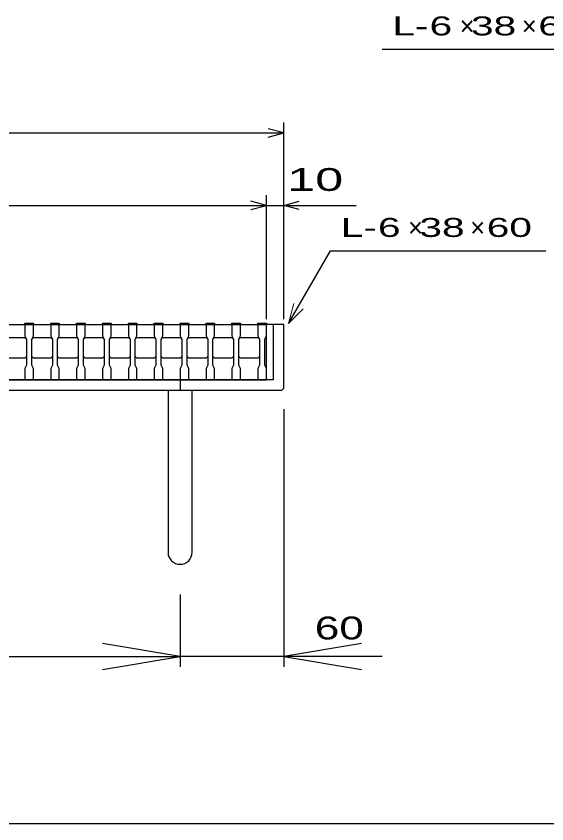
# Model space of a CAD drawing. Units: millimetres, scale not verified. Extents: x -1092 to 1039, y -770 to 632.
# Drawn here: x -468 to -160.5, y -687.9 to -219.8 of the extents above; entities that cross this region are included whole.
import ezdxf
from ezdxf.enums import TextEntityAlignment as Align

# ---------------------------------------------------------------- set-up
doc = ezdxf.new("R2010")
doc.units = ezdxf.units.MM
doc.header["$LTSCALE"] = 6
for name, color, linetype, lineweight in [('0_2', 150, 'Continuous', 25), ('16', 3, 'Continuous', 25), ('19', 6, 'Continuous', 25), ('22', 4, 'Continuous', 25)]:
    doc.layers.add(name, color=color, linetype=linetype, lineweight=lineweight)
doc.styles.add('ベクトル', font='')
doc.styles.get('ベクトル').set_extended_font_data('ベクトル')

# ---------------------------------------------------------------- blocks, each defined once
blk = doc.blocks.new('open_arrow')
at = {"color": 0, "linetype": 'Continuous', "lineweight": -2}
blk.add_lwpolyline([(7.5, 1.25), (0, 0), (7.5, -1.25)], dxfattribs=at)

msp = doc.modelspace()

# ---------------------------------------------------------------- linework, layer by layer
at = {"layer": '0_2'}
msp.add_line((1038.6, -687.9), (-1037.4, -687.9), dxfattribs=at)
at = {"layer": '16'}
for p, q in [((-463, -398.5), (-463, -397.8)), ((-463, -397.8), (-458, -397.8)), ((-458, -397.8), (-458, -398.5)), ((-448, -398.5), (-448, -397.8)), ((-448, -397.8), (-443, -397.8)), ((-443, -397.8), (-443, -398.5)), ((-433, -398.5), (-433, -397.8)), ((-433, -397.8), (-428, -397.8)), ((-428, -397.8), (-428, -398.5)), ((-418, -398.5), (-418, -397.8)), ((-418, -397.8), (-413, -397.8)), ((-413, -397.8), (-413, -398.5)), ((-403, -398.5), (-403, -397.8)), ((-403, -397.8), (-398, -397.8)), ((-398, -397.8), (-398, -398.5)), ((-388, -398.5), (-388, -397.8)), ((-388, -397.8), (-383, -397.8)), ((-383, -397.8), (-383, -398.5)), ((-373, -398.5), (-373, -397.8)), ((-373, -397.8), (-368, -397.8)), ((-368, -397.8), (-368, -398.5)), ((-358, -398.5), (-358, -397.8)), ((-358, -397.8), (-353, -397.8)), ((-353, -397.8), (-353, -398.5)), ((-343, -398.5), (-343, -397.8)), ((-343, -397.8), (-338, -397.8)), ((-338, -397.8), (-338, -398.5)), ((-328, -398.5), (-328, -397.8)), ((-328, -397.8), (-323, -397.8)), ((-323, -397.8), (-323, -398.5)), ((-778, -398.5), (-323, -398.5)), ((-463, -398.5), (-463, -405)), ((-458, -398.5), (-463, -398.5)), ((-458, -405), (-458, -398.5)), ((-448, -398.5), (-448, -405)), ((-443, -398.5), (-448, -398.5)), ((-443, -405), (-443, -398.5)), ((-433, -398.5), (-433, -405)), ((-428, -398.5), (-433, -398.5)), ((-428, -405), (-428, -398.5)), ((-418, -398.5), (-418, -405)), ((-413, -398.5), (-418, -398.5)), ((-413, -405), (-413, -398.5)), ((-403, -398.5), (-403, -405)), ((-398, -398.5), (-403, -398.5)), ((-398, -405), (-398, -398.5)), ((-388, -398.5), (-388, -405)), ((-383, -398.5), (-388, -398.5)), ((-383, -405), (-383, -398.5)), ((-373, -398.5), (-373, -405)), ((-368, -398.5), (-373, -398.5)), ((-368, -405), (-368, -398.5)), ((-358, -398.5), (-358, -405)), ((-353, -398.5), (-358, -398.5)), ((-353, -405), (-353, -398.5)), ((-343, -398.5), (-343, -405)), ((-338, -398.5), (-343, -398.5)), ((-338, -405), (-338, -398.5)), ((-328, -398.5), (-328, -405)), ((-323, -398.5), (-328, -398.5)), ((-323, -405), (-323, -398.5)), ((-323, -430.5), (-323, -398.5)), ((-473, -406), (-463, -406)), ((-463, -405), (-462, -407)), ((-463, -406), (-462, -407)), ((-462, -407), (-462, -422)), ((-459, -407), (-458, -405)), ((-459, -407), (-458, -406)), ((-459, -422), (-459, -407)), ((-458, -406), (-448, -406)), ((-448, -405), (-447, -407)), ((-448, -406), (-447, -407)), ((-447, -407), (-447, -422)), ((-444, -407), (-443, -405)), ((-444, -407), (-443, -406)), ((-444, -422), (-444, -407)), ((-443, -406), (-433, -406)), ((-433, -405), (-432, -407)), ((-433, -406), (-432, -407)), ((-432, -407), (-432, -422)), ((-429, -407), (-428, -405)), ((-429, -407), (-428, -406)), ((-429, -422), (-429, -407)), ((-428, -406), (-418, -406)), ((-418, -405), (-417, -407)), ((-418, -406), (-417, -407)), ((-417, -407), (-417, -422)), ((-414, -407), (-413, -405)), ((-414, -407), (-413, -406)), ((-414, -422), (-414, -407)), ((-413, -406), (-403, -406)), ((-403, -405), (-402, -407)), ((-403, -406), (-402, -407)), ((-402, -407), (-402, -422)), ((-399, -407), (-398, -405)), ((-399, -407), (-398, -406)), ((-399, -422), (-399, -407)), ((-398, -406), (-388, -406)), ((-388, -405), (-387, -407)), ((-388, -406), (-387, -407)), ((-387, -407), (-387, -422)), ((-384, -407), (-383, -405)), ((-384, -407), (-383, -406)), ((-384, -422), (-384, -407)), ((-383, -406), (-373, -406)), ((-373, -405), (-372, -407)), ((-373, -406), (-372, -407)), ((-372, -407), (-372, -422)), ((-369, -407), (-368, -405)), ((-369, -407), (-368, -406)), ((-369, -422), (-369, -407)), ((-368, -406), (-358, -406)), ((-358, -405), (-357, -407)), ((-358, -406), (-357, -407)), ((-357, -407), (-357, -422)), ((-354, -407), (-353, -405)), ((-354, -407), (-353, -406)), ((-354, -422), (-354, -407)), ((-353, -406), (-343, -406)), ((-343, -405), (-342, -407)), ((-343, -406), (-342, -407)), ((-342, -407), (-342, -422)), ((-339, -407), (-338, -405)), ((-339, -407), (-338, -406)), ((-339, -422), (-339, -407)), ((-338, -406), (-328, -406)), ((-328, -405), (-327, -407)), ((-328, -406), (-327, -407)), ((-327, -407), (-327, -422)), ((-324, -407), (-323, -405)), ((-324, -422), (-324, -407)), ((-463, -418), (-473, -418)), ((-462, -417), (-463, -418)), ((-458, -418), (-459, -417)), ((-448, -418), (-458, -418)), ((-447, -417), (-448, -418)), ((-443, -418), (-444, -417)), ((-433, -418), (-443, -418)), ((-432, -417), (-433, -418)), ((-428, -418), (-429, -417)), ((-418, -418), (-428, -418)), ((-417, -417), (-418, -418)), ((-413, -418), (-414, -417)), ((-403, -418), (-413, -418)), ((-402, -417), (-403, -418)), ((-398, -418), (-399, -417)), ((-388, -418), (-398, -418)), ((-387, -417), (-388, -418)), ((-383, -418), (-384, -417)), ((-373, -418), (-383, -418)), ((-372, -417), (-373, -418)), ((-368, -418), (-369, -417)), ((-358, -418), (-368, -418)), ((-357, -417), (-358, -418)), ((-353, -418), (-354, -417)), ((-343, -418), (-353, -418)), ((-342, -417), (-343, -418)), ((-338, -418), (-339, -417)), ((-328, -418), (-338, -418)), ((-327, -417), (-328, -418)), ((-462, -422), (-463, -424)), ((-463, -424), (-463, -430.5)), ((-458, -424), (-459, -422)), ((-458, -430.5), (-458, -424)), ((-447, -422), (-448, -424)), ((-448, -424), (-448, -430.5)), ((-443, -424), (-444, -422)), ((-443, -430.5), (-443, -424)), ((-432, -422), (-433, -424)), ((-433, -424), (-433, -430.5)), ((-428, -424), (-429, -422)), ((-428, -430.5), (-428, -424)), ((-417, -422), (-418, -424)), ((-418, -424), (-418, -430.5)), ((-413, -424), (-414, -422)), ((-413, -430.5), (-413, -424)), ((-402, -422), (-403, -424)), ((-403, -424), (-403, -430.5)), ((-398, -424), (-399, -422)), ((-398, -430.5), (-398, -424)), ((-387, -422), (-388, -424)), ((-388, -424), (-388, -430.5)), ((-383, -424), (-384, -422)), ((-383, -430.5), (-383, -424)), ((-372, -422), (-373, -424)), ((-373, -424), (-373, -430.5)), ((-368, -424), (-369, -422)), ((-368, -430.5), (-368, -424)), ((-357, -422), (-358, -424)), ((-358, -424), (-358, -430.5)), ((-353, -424), (-354, -422)), ((-353, -430.5), (-353, -424)), ((-342, -422), (-343, -424)), ((-343, -424), (-343, -430.5)), ((-338, -424), (-339, -422)), ((-338, -430.5), (-338, -424)), ((-327, -422), (-328, -424)), ((-328, -424), (-328, -430.5)), ((-323, -424), (-324, -422)), ((-323, -430.5), (-323, -424)), ((-778, -430.5), (-323, -430.5)), ((-463, -430.5), (-458, -430.5)), ((-448, -430.5), (-443, -430.5)), ((-433, -430.5), (-428, -430.5)), ((-418, -430.5), (-413, -430.5)), ((-403, -430.5), (-398, -430.5)), ((-388, -430.5), (-383, -430.5)), ((-373, -430.5), (-368, -430.5)), ((-358, -430.5), (-353, -430.5)), ((-343, -430.5), (-338, -430.5)), ((-328, -430.5), (-323, -430.5))]:
    msp.add_line(p, q, dxfattribs=at)
at = {"layer": '19', "color": 4}
msp.add_line((-310.19, -397.87), (-285.9, -355.78), dxfattribs=at)
at = {"layer": '19', "color": 4, "lineweight": 13}
for p, q in [((-307.09, -386.28), (-310.19, -397.87)), ((-310.19, -397.87), (-301.71, -389.38))]:
    msp.add_line(p, q, dxfattribs=at)
at = {"layer": '19'}
for p, q in [((-313, -398.5), (-323, -398.5)), ((-319, -398.5), (-319, -430.5)), ((-313, -435.5), (-313, -398.5)), ((-319, -430.5), (-782, -430.5)), ((-373, -430.5), (-373, -436.5)), ((-787, -436.5), (-314, -436.5)), ((-380, -436.5), (-380, -530.5)), ((-366, -530.5), (-366, -436.5)), ((-314, -436.5), (-313, -435.5))]:
    msp.add_line(p, q, dxfattribs=at)
msp.add_arc((-373, -530.5), 7, 180, 0, dxfattribs=at)
at = {"layer": '22'}
for p, q in [((-256, -239), (-136, -239)), ((-313, -287.5), (-322, -285.1)), ((-313, -395.5), (-313, -281.5)), ((-788, -287.5), (-313, -287.5)), ((-322, -289.9), (-313, -287.5)), ((-323, -329.5), (-332, -327.1)), ((-323, -395.5), (-323, -323.5)), ((-313, -395.5), (-313, -323.5)), ((-313, -329.5), (-304, -327.1)), ((-778, -329.5), (-323, -329.5)), ((-332, -331.9), (-323, -329.5)), ((-323, -329.5), (-313, -329.5)), ((-304, -331.9), (-313, -329.5)), ((-313, -329.5), (-271, -329.5)), ((-285.9, -355.78), (-161.06, -355.78)), ((-313, -447.5), (-313, -596.95)), ((-373, -555.07), (-373, -596.95)), ((-373, -555.07), (-373, -596.95)), ((-728, -590.95), (-373, -590.95)), ((-255.99, -590.95), (-373, -590.95))]:
    msp.add_line(p, q, dxfattribs=at)

# ---------------------------------------------------------------- block references
at = {"layer": '22', "xscale": 6, "yscale": 6, "rotation": 180}
msp.add_blockref('open_arrow', (-373, -590.95), dxfattribs=at)
at = {"layer": '22', "xscale": 6, "yscale": 6}
msp.add_blockref('open_arrow', (-313, -590.95), dxfattribs=at)

# ---------------------------------------------------------------- texts
at = {"layer": '22', "color": 2, "style": 'ベクトル'}
for s, height, width, p in [(' 6 ', 11, 1.6, (-235, -225.5)), (' 38 ', 11, 1.6, (-211, -225.5)), (' 60 ', 11, 1.6, (-172, -225.5)), ('L-', 11, 1.6, (-250, -225.5)), (' 10 ', 13.2, 1.65, (-319, -314.5)), ('L-', 11, 1.6, (-279.9, -342.28)), (' 6 ', 11, 1.6, (-264.9, -342.28)), (' 38 ', 11, 1.6, (-240.9, -342.28)), (' 60', 11, 1.6, (-201.9, -342.28))]:
    msp.add_text(s, height=height, dxfattribs=dict(at, width=width)).set_placement(p, align=Align.MIDDLE_LEFT)
for p in [(-211, -225.5), (-175, -225.5), (-240.9, -342.28), (-204.9, -342.28)]:
    msp.add_text('×', height=11, dxfattribs=at).set_placement(p, align=Align.MIDDLE_LEFT)
at = {"layer": '22', "style": 'ベクトル', "width": 1.45}
msp.add_text('60', height=13.2, dxfattribs=at).set_placement((-295, -584.95), align=Align.BOTTOM_LEFT)

doc.saveas('drawing.dxf')
